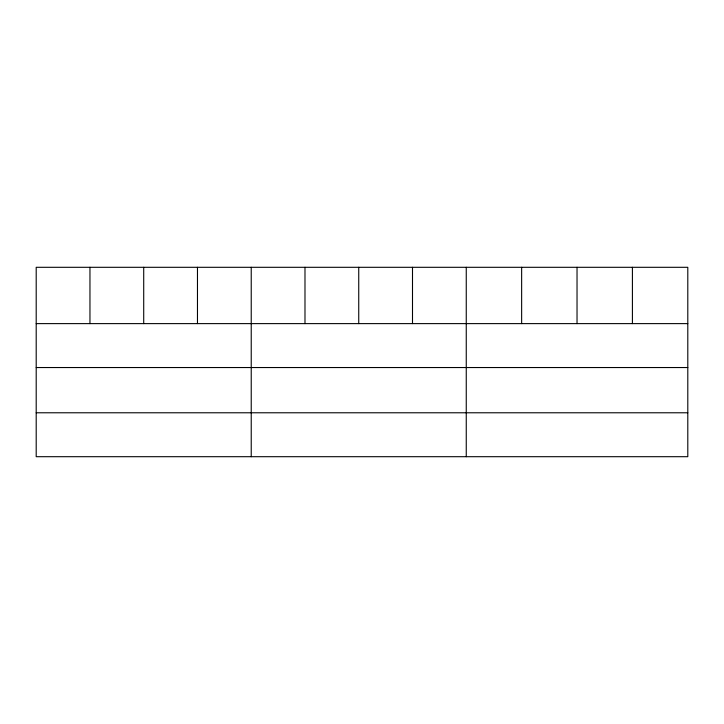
<?xml version="1.0" encoding="UTF-8"?>
<svg xmlns="http://www.w3.org/2000/svg" width="724" height="724" viewBox="0 0 724 724"><rect width="100%" height="100%" fill="white"/><g stroke="black" fill="none" stroke-linecap="round" stroke-linejoin="round"><path stroke-width="1.09" d="M687.8 367.539L687.8 267.301L36.2 267.301L36.2 456.699L687.8 456.699L687.8 367.539L36.2 367.539M36.2 323.619L687.8 323.619M36.2 412.78L687.8 412.78M632.414 267.301L632.414 323.619M577.028 267.301L577.028 323.619M521.642 267.301L521.642 323.619M466.256 267.301L466.256 456.699M412.499 267.301L412.499 323.619M358.742 267.301L358.742 323.619M304.985 267.301L304.985 323.619M251.228 267.301L251.228 456.699M197.471 267.301L197.471 323.619M143.714 267.301L143.714 323.619M89.957 267.301L89.957 323.619"/></g></svg>
